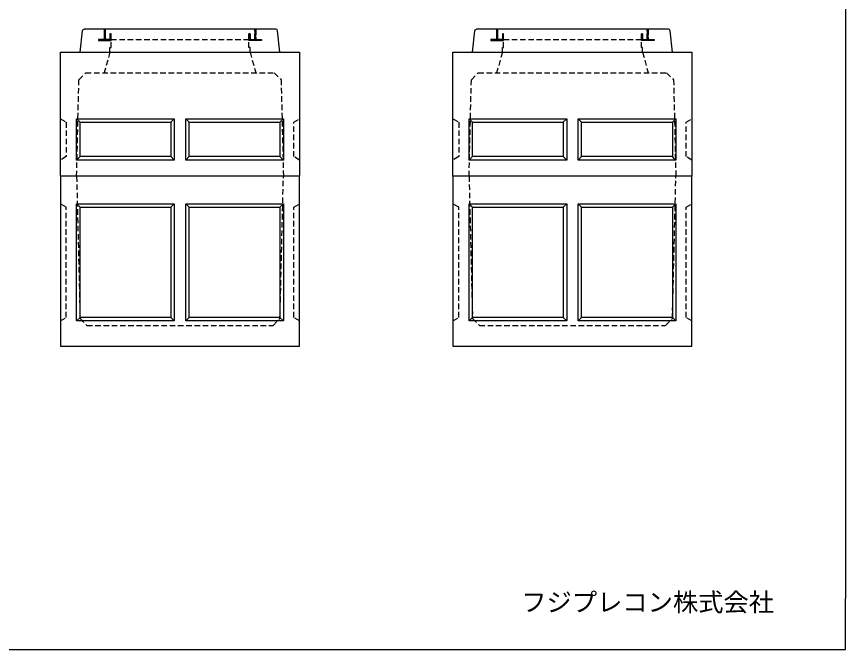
# Model space of a CAD drawing. Units: millimetres, scale not verified. Extents: x -3704 to 3796, y -2790 to 2696.
# Drawn here: x 189 to 3796, y -2790 to -35 of the extents above; entities that cross this region are included whole.
import ezdxf
from ezdxf.enums import TextEntityAlignment as Align

# ---------------------------------------------------------------- set-up
doc = ezdxf.new("R2010")
doc.units = ezdxf.units.MM
doc.header["$LTSCALE"] = 20
doc.linetypes.add('DASHED1', pattern=[1.8, 1.2, -0.6])
doc.layers.add('0-0_レイヤ_1', color=7, linetype='Continuous')
doc.styles.add('ＭＳ ゴシック', font='')
doc.styles.get('ＭＳ ゴシック').set_extended_font_data('MS Gothic')

msp = doc.modelspace()

# ---------------------------------------------------------------- linework, layer by layer
at = {"layer": '0-0_レイヤ_1'}
for p, q in [((3795.88, 2646.47), (3795.88, -2568.82)), ((464.88, -190), (474.88, -97.5)), ((1317.38, -90), (482.38, -90)), ((569.88, -90), (569.88, -135)), ((574.88, -90), (569.88, -90)), ((569.88, -92), (574.88, -92)), ((569.88, -94), (574.88, -94)), ((569.88, -96), (574.88, -96)), ((569.88, -98), (574.88, -98)), ((569.88, -100), (574.88, -100)), ((569.88, -102), (574.88, -102)), ((569.88, -104), (574.88, -104)), ((569.88, -106), (574.88, -106)), ((569.88, -108), (574.88, -108)), ((574.88, -135), (574.88, -90)), ((1224.88, -90), (1224.88, -135)), ((1229.88, -90), (1224.88, -90)), ((1224.88, -92), (1229.88, -92)), ((1224.88, -94), (1229.88, -94)), ((1224.88, -96), (1229.88, -96)), ((1224.88, -98), (1229.88, -98)), ((1224.88, -100), (1229.88, -100)), ((1224.88, -102), (1229.88, -102)), ((1224.88, -104), (1229.88, -104)), ((1224.88, -106), (1229.88, -106)), ((1224.88, -108), (1229.88, -108)), ((1229.88, -135), (1229.88, -90)), ((1334.88, -190), (1324.88, -97.5)), ((2172.88, -190), (2182.88, -97.5)), ((3025.38, -90), (2190.38, -90)), ((2277.88, -90), (2277.88, -135)), ((2282.88, -90), (2277.88, -90)), ((2277.88, -92), (2282.88, -92)), ((2277.88, -94), (2282.88, -94)), ((2277.88, -96), (2282.88, -96)), ((2277.88, -98), (2282.88, -98)), ((2277.88, -100), (2282.88, -100)), ((2277.88, -102), (2282.88, -102)), ((2277.88, -104), (2282.88, -104)), ((2277.88, -106), (2282.88, -106)), ((2277.88, -108), (2282.88, -108)), ((2282.88, -135), (2282.88, -90)), ((2932.88, -90), (2932.88, -135)), ((2937.88, -90), (2932.88, -90)), ((2932.88, -92), (2937.88, -92)), ((2932.88, -94), (2937.88, -94)), ((2932.88, -96), (2937.88, -96)), ((2932.88, -98), (2937.88, -98)), ((2932.88, -100), (2937.88, -100)), ((2932.88, -102), (2937.88, -102)), ((2932.88, -104), (2937.88, -104)), ((2932.88, -106), (2937.88, -106)), ((2932.88, -108), (2937.88, -108)), ((2937.88, -135), (2937.88, -90)), ((3042.88, -190), (3032.88, -97.5)), ((544.88, -135), (544.88, -140)), ((594.88, -135), (544.88, -135)), ((544.88, -136), (594.88, -136)), ((544.88, -138), (594.88, -138)), ((544.88, -140), (594.88, -140)), ((544.88, -140), (594.88, -140)), ((569.88, -110), (574.88, -110)), ((569.88, -112), (574.88, -112)), ((569.88, -114), (574.88, -114)), ((569.88, -116), (574.88, -116)), ((569.88, -118), (574.88, -118)), ((569.88, -120), (574.88, -120)), ((569.88, -122), (574.88, -122)), ((569.88, -124), (574.88, -124)), ((569.88, -126), (574.88, -126)), ((569.88, -128), (574.88, -128)), ((569.88, -130), (574.88, -130)), ((569.88, -132), (574.88, -132)), ((569.88, -134), (574.88, -134)), ((594.88, -110), (599.88, -110)), ((594.88, -110), (594.88, -140)), ((599.88, -110), (594.88, -110)), ((594.88, -112), (599.88, -112)), ((594.88, -114), (599.88, -114)), ((594.88, -116), (599.88, -116)), ((594.88, -118), (599.88, -118)), ((594.88, -120), (599.88, -120)), ((594.88, -122), (599.88, -122)), ((594.88, -124), (599.88, -124)), ((594.88, -126), (599.88, -126)), ((594.88, -128), (599.88, -128)), ((594.88, -130), (599.88, -130)), ((594.88, -132), (599.88, -132)), ((594.88, -134), (599.88, -134)), ((594.88, -136), (599.88, -136)), ((594.88, -138), (599.88, -138)), ((594.88, -140), (599.88, -140)), ((594.88, -140), (599.88, -140)), ((599.88, -140), (599.88, -110)), ((1199.88, -110), (1204.88, -110)), ((1199.88, -110), (1199.88, -135)), ((1204.88, -110), (1199.88, -110)), ((1199.88, -112), (1204.88, -112)), ((1199.88, -114), (1204.88, -114)), ((1199.88, -116), (1204.88, -116)), ((1199.88, -118), (1204.88, -118)), ((1199.88, -120), (1204.88, -120)), ((1199.88, -122), (1204.88, -122)), ((1199.88, -124), (1204.88, -124)), ((1199.88, -126), (1204.88, -126)), ((1199.88, -128), (1204.88, -128)), ((1199.88, -130), (1204.88, -130)), ((1199.88, -132), (1204.88, -132)), ((1199.88, -134), (1204.88, -134)), ((1199.88, -140), (1199.88, -135)), ((1199.88, -135), (1254.88, -135)), ((1199.88, -135), (1204.88, -135)), ((1199.88, -136), (1254.88, -136)), ((1199.88, -138), (1254.88, -138)), ((1254.88, -140), (1199.88, -140)), ((1204.88, -135), (1204.88, -110)), ((1224.88, -110), (1229.88, -110)), ((1224.88, -112), (1229.88, -112)), ((1224.88, -114), (1229.88, -114)), ((1224.88, -116), (1229.88, -116)), ((1224.88, -118), (1229.88, -118)), ((1224.88, -120), (1229.88, -120)), ((1224.88, -122), (1229.88, -122)), ((1224.88, -124), (1229.88, -124)), ((1224.88, -126), (1229.88, -126)), ((1224.88, -128), (1229.88, -128)), ((1224.88, -130), (1229.88, -130)), ((1224.88, -132), (1229.88, -132)), ((1224.88, -134), (1229.88, -134)), ((1224.88, -135), (1229.88, -135)), ((1254.88, -135), (1254.88, -140)), ((2252.88, -135), (2252.88, -140)), ((2302.88, -135), (2252.88, -135)), ((2252.88, -136), (2302.88, -136)), ((2252.88, -138), (2302.88, -138)), ((2252.88, -140), (2302.88, -140)), ((2252.88, -140), (2302.88, -140)), ((2277.88, -110), (2282.88, -110)), ((2277.88, -112), (2282.88, -112)), ((2277.88, -114), (2282.88, -114)), ((2277.88, -116), (2282.88, -116)), ((2277.88, -118), (2282.88, -118)), ((2277.88, -120), (2282.88, -120)), ((2277.88, -122), (2282.88, -122)), ((2277.88, -124), (2282.88, -124)), ((2277.88, -126), (2282.88, -126)), ((2277.88, -128), (2282.88, -128)), ((2277.88, -130), (2282.88, -130)), ((2277.88, -132), (2282.88, -132)), ((2277.88, -134), (2282.88, -134)), ((2302.88, -110), (2307.88, -110)), ((2302.88, -110), (2302.88, -140)), ((2307.88, -110), (2302.88, -110)), ((2302.88, -112), (2307.88, -112)), ((2302.88, -114), (2307.88, -114)), ((2302.88, -116), (2307.88, -116)), ((2302.88, -118), (2307.88, -118)), ((2302.88, -120), (2307.88, -120)), ((2302.88, -122), (2307.88, -122)), ((2302.88, -124), (2307.88, -124)), ((2302.88, -126), (2307.88, -126)), ((2302.88, -128), (2307.88, -128)), ((2302.88, -130), (2307.88, -130)), ((2302.88, -132), (2307.88, -132)), ((2302.88, -134), (2307.88, -134)), ((2302.88, -136), (2307.88, -136)), ((2302.88, -138), (2307.88, -138)), ((2302.88, -140), (2307.88, -140)), ((2302.88, -140), (2307.88, -140)), ((2307.88, -140), (2307.88, -110)), ((2907.88, -110), (2912.88, -110)), ((2907.88, -110), (2907.88, -135)), ((2912.88, -110), (2907.88, -110)), ((2907.88, -112), (2912.88, -112)), ((2907.88, -114), (2912.88, -114)), ((2907.88, -116), (2912.88, -116)), ((2907.88, -118), (2912.88, -118)), ((2907.88, -120), (2912.88, -120)), ((2907.88, -122), (2912.88, -122)), ((2907.88, -124), (2912.88, -124)), ((2907.88, -126), (2912.88, -126)), ((2907.88, -128), (2912.88, -128)), ((2907.88, -130), (2912.88, -130)), ((2907.88, -132), (2912.88, -132)), ((2907.88, -134), (2912.88, -134)), ((2907.88, -140), (2907.88, -135)), ((2907.88, -135), (2962.88, -135)), ((2907.88, -135), (2912.88, -135)), ((2907.88, -136), (2962.88, -136)), ((2907.88, -138), (2962.88, -138)), ((2962.88, -140), (2907.88, -140)), ((2912.88, -135), (2912.88, -110)), ((2932.88, -110), (2937.88, -110)), ((2932.88, -112), (2937.88, -112)), ((2932.88, -114), (2937.88, -114)), ((2932.88, -116), (2937.88, -116)), ((2932.88, -118), (2937.88, -118)), ((2932.88, -120), (2937.88, -120)), ((2932.88, -122), (2937.88, -122)), ((2932.88, -124), (2937.88, -124)), ((2932.88, -126), (2937.88, -126)), ((2932.88, -128), (2937.88, -128)), ((2932.88, -130), (2937.88, -130)), ((2932.88, -132), (2937.88, -132)), ((2932.88, -134), (2937.88, -134)), ((2932.88, -135), (2937.88, -135)), ((2962.88, -135), (2962.88, -140)), ((379.88, -190), (1419.88, -190)), ((379.88, -730), (379.88, -190)), ((464.88, -190), (1334.88, -190)), ((1419.88, -190), (1419.88, -730)), ((2087.88, -190), (3127.88, -190)), ((2087.88, -730), (2087.88, -190)), ((2172.88, -190), (3042.88, -190)), ((3127.88, -190), (3127.88, -730)), ((464.88, -495), (449.88, -480)), ((449.88, -480), (874.88, -480)), ((449.88, -660), (449.88, -480)), ((464.88, -645), (464.88, -495)), ((464.88, -495), (859.88, -495)), ((859.88, -495), (874.88, -480)), ((859.88, -495), (859.88, -645)), ((874.88, -480), (874.88, -660)), ((924.88, -480), (939.88, -495)), ((924.88, -660), (924.88, -480)), ((924.88, -480), (1349.88, -480)), ((939.88, -645), (939.88, -495)), ((939.88, -495), (1334.88, -495)), ((1334.88, -495), (1349.88, -480)), ((1334.88, -495), (1334.88, -645)), ((1349.88, -480), (1349.88, -660)), ((2172.88, -495), (2157.88, -480)), ((2157.88, -480), (2582.88, -480)), ((2157.88, -660), (2157.88, -480)), ((2172.88, -645), (2172.88, -495)), ((2172.88, -495), (2567.88, -495)), ((2567.88, -495), (2582.88, -480)), ((2567.88, -495), (2567.88, -645)), ((2582.88, -480), (2582.88, -660)), ((2632.88, -480), (2647.88, -495)), ((2632.88, -660), (2632.88, -480)), ((2632.88, -480), (3057.88, -480)), ((2647.88, -645), (2647.88, -495)), ((2647.88, -495), (3042.88, -495)), ((3042.88, -495), (3057.88, -480)), ((3042.88, -495), (3042.88, -645)), ((3057.88, -480), (3057.88, -660)), ((449.88, -660), (464.88, -645)), ((859.88, -645), (464.88, -645)), ((874.88, -660), (859.88, -645)), ((924.88, -660), (939.88, -645)), ((1334.88, -645), (939.88, -645)), ((1348.21, -660), (1334.88, -645)), ((2157.88, -660), (2172.88, -645)), ((2567.88, -645), (2172.88, -645)), ((2582.88, -660), (2567.88, -645)), ((2632.88, -660), (2647.88, -645)), ((3042.88, -645), (2647.88, -645)), ((3056.21, -660), (3042.88, -645)), ((874.88, -660), (449.88, -660)), ((1349.88, -660), (924.88, -660)), ((2582.88, -660), (2157.88, -660)), ((3057.88, -660), (2632.88, -660)), ((1419.88, -730), (379.88, -730)), ((1419.88, -730), (379.88, -730)), ((3127.88, -730), (2087.88, -730)), ((3127.88, -730), (2087.88, -730)), ((464.88, -865), (449.88, -850)), ((859.88, -865), (874.88, -850)), ((1334.88, -865), (1349.88, -850)), ((2172.88, -865), (2157.88, -850)), ((2567.88, -865), (2582.88, -850)), ((3042.88, -865), (3057.88, -850)), ((449.88, -1360), (464.88, -1345)), ((874.88, -1360), (859.88, -1345)), ((924.88, -1360), (939.88, -1345)), ((1349.88, -1360), (1334.88, -1345)), ((2157.88, -1360), (2172.88, -1345)), ((2582.88, -1360), (2567.88, -1345)), ((2632.88, -1360), (2647.88, -1345)), ((3057.88, -1360), (3042.88, -1345)), ((3795.88, -2740.32), (3795.88, -2568.82))]:
    msp.add_line(p, q, dxfattribs=at)
at = {"layer": '0-0_レイヤ_1', "linetype": 'DASHED1'}
for p, q in [((569.88, -90), (569.88, -135)), ((574.88, -90), (569.88, -90)), ((574.88, -135), (574.88, -90)), ((1224.88, -90), (1229.88, -90)), ((1224.88, -135), (1224.88, -90)), ((1229.88, -90), (1229.88, -135)), ((2277.88, -90), (2277.88, -135)), ((2282.88, -90), (2277.88, -90)), ((2282.88, -135), (2282.88, -90)), ((2932.88, -90), (2937.88, -90)), ((2932.88, -135), (2932.88, -90)), ((2937.88, -90), (2937.88, -135)), ((544.88, -135), (544.88, -140)), ((569.88, -135), (544.88, -135)), ((544.88, -140), (599.88, -140)), ((594.88, -135), (574.88, -135)), ((594.88, -110), (594.88, -135)), ((599.88, -110), (594.88, -110)), ((599.88, -170), (599.88, -110)), ((599.88, -135), (1199.88, -135)), ((1199.88, -110), (1204.88, -110)), ((1199.88, -170), (1199.88, -110)), ((1254.88, -140), (1199.88, -140)), ((1204.88, -110), (1204.88, -135)), ((1204.88, -135), (1224.88, -135)), ((1229.88, -135), (1254.88, -135)), ((1254.88, -135), (1254.88, -140)), ((2252.88, -135), (2252.88, -140)), ((2277.88, -135), (2252.88, -135)), ((2252.88, -140), (2307.88, -140)), ((2302.88, -135), (2282.88, -135)), ((2302.88, -110), (2302.88, -135)), ((2307.88, -110), (2302.88, -110)), ((2307.88, -170), (2307.88, -110)), ((2307.88, -135), (2907.88, -135)), ((2907.88, -110), (2912.88, -110)), ((2907.88, -170), (2907.88, -110)), ((2962.88, -140), (2907.88, -140)), ((2912.88, -110), (2912.88, -135)), ((2912.88, -135), (2932.88, -135)), ((2937.88, -135), (2962.88, -135)), ((2962.88, -135), (2962.88, -140)), ((594.88, -170), (599.88, -170)), ((594.88, -190), (594.88, -170)), ((1204.88, -170), (1199.88, -170)), ((1204.88, -190), (1204.88, -170)), ((2302.88, -170), (2307.88, -170)), ((2302.88, -190), (2302.88, -170)), ((2912.88, -170), (2907.88, -170)), ((2912.88, -190), (2912.88, -170)), ((594.88, -190), (569.88, -280)), ((1204.88, -190), (1229.88, -280)), ((2302.88, -190), (2277.88, -280)), ((2912.88, -190), (2937.88, -280)), ((459.88, -310), (489.88, -280)), ((489.88, -280), (1309.88, -280)), ((1309.88, -280), (1339.88, -310)), ((2167.88, -310), (2197.88, -280)), ((2197.88, -280), (3017.88, -280)), ((3017.88, -280), (3047.88, -310)), ((449.88, -730), (459.88, -310)), ((1339.88, -310), (1349.88, -730)), ((2157.88, -730), (2167.88, -310)), ((3047.88, -310), (3057.88, -730)), ((379.88, -480), (404.88, -495)), ((404.88, -495), (404.88, -645)), ((1394.88, -495), (1419.88, -480)), ((1394.88, -645), (1394.88, -495)), ((2087.88, -480), (2112.88, -495)), ((2112.88, -495), (2112.88, -645)), ((3102.88, -495), (3127.88, -480)), ((3102.88, -645), (3102.88, -495)), ((404.88, -645), (379.88, -660)), ((1419.88, -660), (1394.88, -645)), ((2112.88, -645), (2087.88, -660)), ((3127.88, -660), (3102.88, -645))]:
    msp.add_line(p, q, dxfattribs=at)
at = {"layer": '0-0_レイヤ_1'}
for points in [[(474.88, -97.5), (476.89, -92.18), (482.38, -90)], [(1324.88, -97.5), (1322.43, -91.85), (1317.38, -90)], [(2182.88, -97.5), (2184.89, -92.18), (2190.38, -90)], [(3032.88, -97.5), (3030.43, -91.85), (3025.38, -90)], [(924.88, -850), (939.88, -865), (1334.88, -865), (1334.88, -1345), (939.88, -1345), (939.88, -865)], [(2632.88, -850), (2647.88, -865), (3042.88, -865), (3042.88, -1345), (2647.88, -1345), (2647.88, -865)], [(-3532.94, -2790.32), (3545.88, -2790.32), (3795.88, -2790.32), (3795.88, -2740.32)]]:
    msp.add_lwpolyline(points, dxfattribs=at)
for points in [[(379.88, -730), (379.88, -1470), (1419.88, -1470), (1419.88, -730)], [(2087.88, -730), (2087.88, -1470), (3127.88, -1470), (3127.88, -730)], [(449.88, -850), (874.88, -850), (874.88, -1360), (449.88, -1360)], [(464.88, -865), (859.88, -865), (859.88, -1345), (464.88, -1345)], [(924.88, -850), (1349.88, -850), (1349.88, -1360), (924.88, -1360)], [(2157.88, -850), (2582.88, -850), (2582.88, -1360), (2157.88, -1360)], [(2172.88, -865), (2567.88, -865), (2567.88, -1345), (2172.88, -1345)], [(2632.88, -850), (3057.88, -850), (3057.88, -1360), (2632.88, -1360)]]:
    msp.add_lwpolyline(points, close=True, dxfattribs=at)
at = {"layer": '0-0_レイヤ_1', "linetype": 'DASHED1'}
for points in [[(449.88, -730), (464.88, -1350), (494.88, -1380), (1304.88, -1380), (1334.88, -1350), (1349.88, -730)], [(2157.88, -730), (2172.88, -1350), (2202.88, -1380), (3012.88, -1380), (3042.88, -1350), (3057.88, -730)], [(379.88, -1360), (404.88, -1345), (404.88, -865), (379.88, -850)], [(1419.88, -1360), (1394.88, -1345), (1394.88, -865), (1419.88, -850)], [(2087.88, -1360), (2112.88, -1345), (2112.88, -865), (2087.88, -850)], [(3127.88, -1360), (3102.88, -1345), (3102.88, -865), (3127.88, -850)]]:
    msp.add_lwpolyline(points, dxfattribs=at)

# ---------------------------------------------------------------- texts
at = {"layer": '0-0_レイヤ_1', "style": 'ＭＳ ゴシック'}
msp.add_text('フジプレコン株式会社', height=80.65, dxfattribs=at).set_placement((2385.06, -2649.21), align=Align.BOTTOM_LEFT)

doc.saveas('drawing.dxf')
